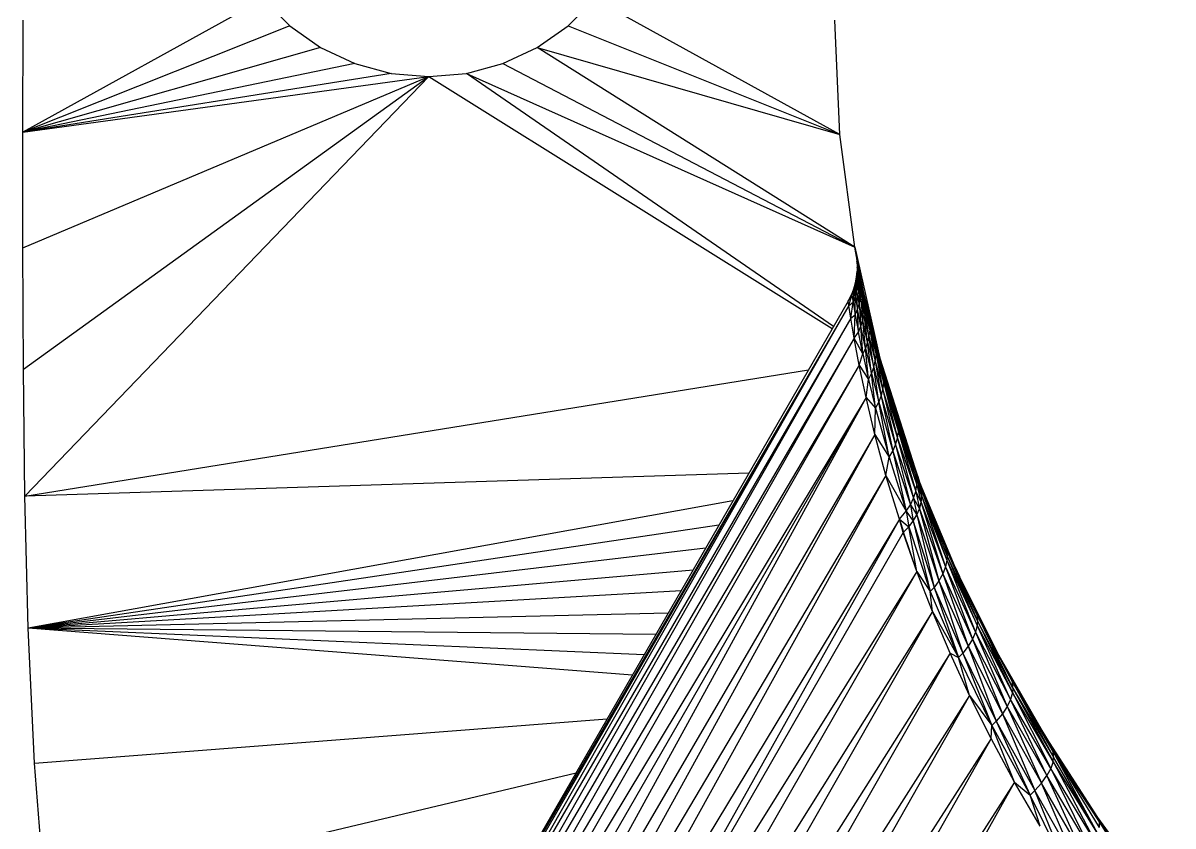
# Model space of a CAD drawing. Extents: x -94 to 59, y -4 to 130.
# Drawn here: x 25.87 to 34.37, y 61.19 to 67.13 of the extents above; entities that cross this region are included whole.
import ezdxf

# ---------------------------------------------------------------- set-up
doc = ezdxf.new("R2010")
doc.units = 0
doc.layers.get('0').update_dxf_attribs({"linetype": 'continuous'})

# ---------------------------------------------------------------- blocks, each defined once
blk = doc.blocks.new('SHAPE2DVIEW')
at = {"color": 0}
for p, q in [((27.6429, 67.3009), (25.8685, 66.3202)), ((27.6429, 67.3009), (27.8401, 67.1036)), ((29.8971, 67.1036), (30.0943, 67.3009)), ((31.9055, 66.3012), (30.0943, 67.3009)), ((25.8685, 66.3202), (25.8687, 67.1476)), ((27.8401, 67.1036), (25.8685, 66.3202)), ((27.8401, 67.1036), (28.0686, 66.9437)), ((29.6686, 66.9437), (29.8971, 67.1036)), ((29.8971, 67.1036), (31.9055, 66.3012)), ((31.9055, 66.3012), (31.8687, 67.1476)), ((28.0686, 66.9437), (25.8685, 66.3202)), ((28.0686, 66.9437), (28.3214, 66.8258)), ((29.4158, 66.8258), (29.6686, 66.9437)), ((32.0162, 65.4691), (29.6686, 66.9437)), ((29.6686, 66.9437), (31.9055, 66.3012)), ((28.3214, 66.8258), (25.8685, 66.3202)), ((28.3214, 66.8258), (28.5908, 66.7536)), ((29.1464, 66.7536), (29.4158, 66.8258)), ((29.4158, 66.8258), (32.0162, 65.4691)), ((28.5908, 66.7536), (25.8685, 66.3202)), ((25.8685, 65.4655), (28.8686, 66.7293)), ((25.8685, 66.3202), (28.8686, 66.7293)), ((25.8713, 64.5694), (28.8686, 66.7293)), ((25.8819, 63.6298), (28.8686, 66.7293)), ((28.5908, 66.7536), (28.8686, 66.7293)), ((28.8686, 66.7293), (29.1464, 66.7536)), ((28.8686, 66.7293), (31.8505, 64.8679)), ((31.8599, 64.8841), (29.1464, 66.7536)), ((29.1464, 66.7536), (32.0162, 65.4691)), ((25.8685, 65.4655), (25.8685, 66.3202)), ((32.0162, 65.4691), (31.9055, 66.3012)), ((25.8713, 64.5694), (25.8685, 65.4655)), ((32.0162, 65.4691), (32.2011, 64.649)), ((32.0799, 65.1449), (32.0162, 65.4691)), ((32.0497, 65.2905), (32.0162, 65.4691)), ((32.0265, 65.4123), (32.0329, 65.3664)), ((32.0265, 65.4123), (32.0345, 65.3585)), ((32.0265, 65.4123), (32.0322, 65.3818)), ((32.0322, 65.3818), (32.0345, 65.3585)), ((32.0322, 65.3818), (32.0441, 65.3083)), ((32.0322, 65.3818), (32.0497, 65.2905)), ((32.0302, 65.2489), (32.0345, 65.2929)), ((32.0318, 65.2409), (32.0345, 65.2929)), ((32.0361, 65.285), (32.0318, 65.2409)), ((32.0329, 65.3664), (32.0352, 65.3223)), ((32.0329, 65.3664), (32.0368, 65.3143)), ((32.0345, 65.3585), (32.0329, 65.3664)), ((32.0345, 65.3585), (32.0368, 65.3143)), ((32.0345, 65.3585), (32.0465, 65.2639)), ((32.0441, 65.3083), (32.0345, 65.3585)), ((32.0352, 65.3223), (32.0345, 65.2929)), ((32.0361, 65.285), (32.0345, 65.2929)), ((32.0352, 65.3223), (32.0361, 65.285)), ((32.0368, 65.3143), (32.0352, 65.3223)), ((32.0368, 65.3143), (32.0361, 65.285)), ((32.0361, 65.285), (32.0414, 65.1902)), ((32.0458, 65.2344), (32.0361, 65.285)), ((32.0368, 65.3143), (32.0458, 65.2344)), ((32.0465, 65.2639), (32.0368, 65.3143)), ((32.0441, 65.3083), (32.0465, 65.2639)), ((32.0441, 65.3083), (32.0645, 65.1739)), ((32.0497, 65.2905), (32.0441, 65.3083)), ((32.062, 65.2186), (32.0441, 65.3083)), ((32.0497, 65.2905), (32.062, 65.2186)), ((32.0497, 65.2905), (32.0799, 65.1449)), ((32.0101, 65.1629), (32.0221, 65.2055)), ((32.0116, 65.1548), (32.0221, 65.2055)), ((32.0221, 65.2055), (32.0302, 65.2489)), ((32.0221, 65.2055), (32.0237, 65.1974)), ((32.0237, 65.1974), (32.0302, 65.2489)), ((32.0237, 65.1974), (32.0318, 65.2409)), ((32.0302, 65.2489), (32.0318, 65.2409)), ((32.0414, 65.1902), (32.0318, 65.2409)), ((32.0329, 65.1465), (32.0318, 65.2409)), ((32.0458, 65.2344), (32.0414, 65.1902)), ((32.0465, 65.2639), (32.0458, 65.2344)), ((32.0458, 65.2344), (32.0592, 65.0996)), ((32.0638, 65.1442), (32.0458, 65.2344)), ((32.0465, 65.2639), (32.0638, 65.1442)), ((32.0645, 65.1739), (32.0465, 65.2639)), ((32.062, 65.2186), (32.0645, 65.1739)), ((32.062, 65.2186), (32.0915, 65.0481)), ((32.0799, 65.1449), (32.062, 65.2186)), ((32.0888, 65.0932), (32.062, 65.2186)), ((31.9678, 65.0712), (31.9945, 65.1215)), ((31.9678, 65.0712), (31.9959, 65.1134)), ((31.9725, 65.0398), (31.9959, 65.1134)), ((31.9945, 65.1215), (32.0101, 65.1629)), ((31.9945, 65.1215), (31.9959, 65.1134)), ((31.9959, 65.1134), (32.0101, 65.1629)), ((31.9959, 65.1134), (32.0116, 65.1548)), ((31.9959, 65.1134), (32.0043, 65.0621)), ((32.0043, 65.0621), (32.0116, 65.1548)), ((32.0101, 65.1629), (32.0116, 65.1548)), ((32.0116, 65.1548), (32.0237, 65.1974)), ((32.0116, 65.1548), (32.0205, 65.1037)), ((32.0205, 65.1037), (32.0237, 65.1974)), ((32.0205, 65.1037), (32.0329, 65.1465)), ((32.0237, 65.1974), (32.0329, 65.1465)), ((32.0414, 65.1902), (32.0329, 65.1465)), ((32.0503, 65.0555), (32.0329, 65.1465)), ((32.0373, 65.0124), (32.0329, 65.1465)), ((32.0414, 65.1902), (32.0503, 65.0555)), ((32.0592, 65.0996), (32.0414, 65.1902)), ((32.0638, 65.1442), (32.0592, 65.0996)), ((32.0645, 65.1739), (32.0638, 65.1442)), ((32.0638, 65.1442), (32.0858, 64.9729)), ((32.0907, 65.0181), (32.0638, 65.1442)), ((32.0645, 65.1739), (32.0907, 65.0181)), ((32.0915, 65.0481), (32.0645, 65.1739)), ((32.0799, 65.1449), (32.0888, 65.0932)), ((32.0799, 65.1449), (32.1239, 64.9516)), ((32.0799, 65.1449), (32.2011, 64.649)), ((31.9678, 65.0712), (28.0922, 58.3554)), ((31.9725, 65.0398), (28.0922, 58.3554)), ((31.9725, 65.0398), (28.1094, 58.3455)), ((31.9725, 65.0398), (28.1474, 58.3235)), ((31.9725, 65.0398), (31.9678, 65.0712)), ((31.9725, 65.0398), (32.0043, 65.0621)), ((31.9869, 64.9461), (31.9725, 65.0398)), ((31.9869, 64.9461), (32.0043, 65.0621)), ((32.0043, 65.0621), (32.0205, 65.1037)), ((32.0043, 65.0621), (32.0202, 64.9706)), ((32.0202, 64.9706), (32.0205, 65.1037)), ((32.0205, 65.1037), (32.0373, 65.0124)), ((32.0503, 65.0555), (32.0373, 65.0124)), ((32.0592, 65.0996), (32.0503, 65.0555)), ((32.0503, 65.0555), (32.0623, 64.8848)), ((32.0763, 64.9284), (32.0503, 65.0555)), ((32.0592, 65.0996), (32.0763, 64.9284)), ((32.0858, 64.9729), (32.0592, 65.0996)), ((32.0888, 65.0932), (32.1239, 64.9516)), ((32.125, 64.9357), (32.0888, 65.0932)), ((32.1279, 64.8902), (32.0888, 65.0932)), ((32.0915, 65.0481), (32.0888, 65.0932)), ((32.0907, 65.0181), (32.0915, 65.0481)), ((32.1279, 64.8902), (32.0915, 65.0481)), ((32.1272, 64.8597), (32.0915, 65.0481)), ((31.9869, 64.9461), (28.1474, 58.3235)), ((31.9869, 64.9461), (28.2059, 58.2897)), ((31.9869, 64.9461), (32.0202, 64.9706)), ((32.0121, 64.7966), (31.9869, 64.9461)), ((32.0121, 64.7966), (32.0202, 64.9706)), ((32.0202, 64.9706), (32.0373, 65.0124)), ((32.0202, 64.9706), (32.0441, 64.8425)), ((32.0623, 64.8848), (32.0373, 65.0124)), ((32.0441, 64.8425), (32.0373, 65.0124)), ((32.0763, 64.9284), (32.0858, 64.9729)), ((32.0858, 64.9729), (32.0907, 65.0181)), ((32.1218, 64.814), (32.0858, 64.9729)), ((32.1115, 64.7688), (32.0858, 64.9729)), ((32.1272, 64.8597), (32.0907, 65.0181)), ((32.1218, 64.814), (32.0907, 65.0181)), ((32.1239, 64.9516), (32.1827, 64.7176)), ((32.1712, 64.7501), (32.1239, 64.9516)), ((32.125, 64.9357), (32.1239, 64.9516)), ((32.1239, 64.9516), (32.2011, 64.649)), ((32.0441, 64.8425), (32.0623, 64.8848)), ((32.0623, 64.8848), (32.0763, 64.9284)), ((32.0964, 64.7246), (32.0623, 64.8848)), ((32.0766, 64.6818), (32.0623, 64.8848)), ((32.1115, 64.7688), (32.0763, 64.9284)), ((32.0964, 64.7246), (32.0763, 64.9284)), ((32.1272, 64.8597), (32.1218, 64.814)), ((32.1712, 64.7501), (32.125, 64.9357)), ((32.125, 64.9357), (32.1279, 64.8902)), ((32.125, 64.9357), (32.1745, 64.704)), ((32.1279, 64.8902), (32.1272, 64.8597)), ((32.1272, 64.8597), (32.1678, 64.6268)), ((32.1272, 64.8597), (32.1736, 64.6732)), ((32.1279, 64.8902), (32.1736, 64.6732)), ((32.1279, 64.8902), (32.1745, 64.704)), ((32.0121, 64.7966), (28.2059, 58.2897)), ((32.0121, 64.7966), (28.2844, 58.2444)), ((32.0121, 64.7966), (32.0441, 64.8425)), ((32.0766, 64.6818), (32.0121, 64.7966)), ((32.0493, 64.5982), (32.0121, 64.7966)), ((32.0766, 64.6818), (32.0441, 64.8425)), ((32.1218, 64.814), (32.1115, 64.7688)), ((32.1218, 64.814), (32.1678, 64.6268)), ((32.1566, 64.5809), (32.1218, 64.814)), ((32.0964, 64.7246), (32.0766, 64.6818)), ((32.1115, 64.7688), (32.0964, 64.7246)), ((32.0964, 64.7246), (32.1401, 64.536)), ((32.1186, 64.4925), (32.0964, 64.7246)), ((32.1115, 64.7688), (32.1566, 64.5809)), ((32.1401, 64.536), (32.1115, 64.7688)), ((32.1712, 64.7501), (32.1827, 64.7176)), ((32.2282, 64.5407), (32.1712, 64.7501)), ((32.1712, 64.7501), (32.2318, 64.4941)), ((32.1745, 64.704), (32.1712, 64.7501)), ((32.1736, 64.6732), (32.1745, 64.704)), ((32.1745, 64.704), (32.2309, 64.4629)), ((32.1745, 64.704), (32.2318, 64.4941)), ((32.2282, 64.5407), (32.1827, 64.7176)), ((32.1827, 64.7176), (32.2011, 64.649)), ((32.0493, 64.5982), (32.0766, 64.6818)), ((32.0766, 64.6818), (32.1186, 64.4925)), ((32.1566, 64.5809), (32.1678, 64.6268)), ((32.1678, 64.6268), (32.1736, 64.6732)), ((32.1678, 64.6268), (32.2123, 64.3691)), ((32.1678, 64.6268), (32.2245, 64.4158)), ((32.1736, 64.6732), (32.2245, 64.4158)), ((32.1736, 64.6732), (32.2309, 64.4629)), ((32.1974, 64.6656), (32.2085, 64.6258)), ((32.2011, 64.649), (32.4605, 63.8386)), ((32.35, 64.1555), (32.2011, 64.649)), ((32.2578, 64.4503), (32.2011, 64.649)), ((32.4605, 63.8386), (32.2085, 64.6258)), ((25.8819, 63.6298), (25.8713, 64.5694)), ((25.8819, 63.6298), (31.6753, 64.5642)), ((32.0493, 64.5982), (28.2844, 58.2444)), ((32.0493, 64.5982), (28.3823, 58.1879)), ((32.1, 64.3585), (32.0493, 64.5982)), ((32.0493, 64.5982), (32.1186, 64.4925)), ((32.1186, 64.4925), (32.1401, 64.536)), ((32.1401, 64.536), (32.1566, 64.5809)), ((32.1401, 64.536), (32.1942, 64.3234)), ((32.1706, 64.2792), (32.1401, 64.536)), ((32.1566, 64.5809), (32.2123, 64.3691)), ((32.1942, 64.3234), (32.1566, 64.5809)), ((32.2282, 64.5407), (32.2578, 64.4503)), ((32.3365, 64.1849), (32.2282, 64.5407)), ((32.2282, 64.5407), (32.3407, 64.1376)), ((32.2318, 64.4941), (32.2282, 64.5407)), ((32.1, 64.3585), (32.1186, 64.4925)), ((32.1186, 64.4925), (32.1706, 64.2792)), ((32.2245, 64.4158), (32.2309, 64.4629)), ((32.2309, 64.4629), (32.2318, 64.4941)), ((32.2309, 64.4629), (32.3323, 64.0575)), ((32.2309, 64.4629), (32.3397, 64.1058)), ((32.2318, 64.4941), (32.3397, 64.1058)), ((32.2318, 64.4941), (32.3407, 64.1376)), ((32.2578, 64.4503), (32.35, 64.1555)), ((32.3365, 64.1849), (32.2578, 64.4503)), ((32.1, 64.3585), (28.3823, 58.1879)), ((32.1, 64.3585), (28.4993, 58.1204)), ((32.1, 64.3585), (28.6348, 58.0421)), ((32.1656, 64.0849), (32.1, 64.3585)), ((32.1, 64.3585), (32.1706, 64.2792)), ((32.1942, 64.3234), (32.2123, 64.3691)), ((32.2123, 64.3691), (32.2245, 64.4158)), ((32.2123, 64.3691), (32.2975, 63.9625)), ((32.2123, 64.3691), (32.3182, 64.0095)), ((32.2245, 64.4158), (32.3182, 64.0095)), ((32.2245, 64.4158), (32.3323, 64.0575)), ((32.1656, 64.0849), (32.1706, 64.2792)), ((32.1706, 64.2792), (32.1942, 64.3234)), ((32.1706, 64.2792), (32.2705, 63.9171)), ((32.1942, 64.3234), (32.2975, 63.9625)), ((32.2705, 63.9171), (32.1942, 64.3234)), ((32.3365, 64.1849), (32.4729, 63.7931)), ((32.4775, 63.7455), (32.3365, 64.1849)), ((32.3365, 64.1849), (32.35, 64.1555)), ((32.3407, 64.1376), (32.3365, 64.1849)), ((32.3323, 64.0575), (32.3397, 64.1058)), ((32.3397, 64.1058), (32.3407, 64.1376)), ((32.3397, 64.1058), (32.4678, 63.6638)), ((32.3397, 64.1058), (32.4762, 63.7131)), ((32.3407, 64.1376), (32.4762, 63.7131)), ((32.3407, 64.1376), (32.4775, 63.7455)), ((32.35, 64.1555), (32.4729, 63.7931)), ((32.35, 64.1555), (32.4605, 63.8386)), ((32.1656, 64.0849), (28.6348, 58.0421)), ((32.1656, 64.0849), (28.7883, 57.9535)), ((32.2473, 63.7838), (32.1656, 64.0849)), ((32.1656, 64.0849), (32.2705, 63.9171)), ((32.2975, 63.9625), (32.3182, 64.0095)), ((32.3182, 64.0095), (32.3323, 64.0575)), ((32.3182, 64.0095), (32.4279, 63.5661)), ((32.3182, 64.0095), (32.4516, 63.6146)), ((32.3323, 64.0575), (32.4516, 63.6146)), ((32.3323, 64.0575), (32.4678, 63.6638)), ((32.2705, 63.9171), (32.2975, 63.9625)), ((32.2975, 63.9625), (32.3972, 63.5193)), ((32.2975, 63.9625), (32.4279, 63.5661)), ((32.2473, 63.7838), (32.2705, 63.9171)), ((32.2705, 63.9171), (32.3972, 63.5193)), ((32.4605, 63.8386), (32.4729, 63.7931)), ((32.4605, 63.8386), (32.4987, 63.7251)), ((32.4605, 63.8386), (32.4987, 63.7251)), ((32.4804, 63.782), (32.4605, 63.8386)), ((31.2341, 63.7997), (25.8819, 63.6298)), ((32.2473, 63.7838), (28.7883, 57.9535)), ((32.2473, 63.7838), (28.9594, 57.8547)), ((32.3463, 63.461), (32.2473, 63.7838)), ((32.2473, 63.7838), (32.3972, 63.5193)), ((32.4729, 63.7931), (32.5124, 63.6283)), ((32.4775, 63.7455), (32.4729, 63.7931)), ((32.4987, 63.7251), (32.4729, 63.7931)), ((32.5106, 63.6731), (32.4729, 63.7931)), ((32.4804, 63.782), (32.4987, 63.7251)), ((32.4678, 63.6638), (32.4762, 63.7131)), ((32.4762, 63.7131), (32.4775, 63.7455)), ((32.4762, 63.7131), (32.507, 63.5825)), ((32.4762, 63.7131), (32.5124, 63.6283)), ((32.4775, 63.7455), (32.5124, 63.6283)), ((32.4989, 63.7247), (32.4987, 63.7251)), ((32.4987, 63.7251), (32.5106, 63.6731)), ((32.4987, 63.7251), (32.6108, 63.4435)), ((32.4987, 63.7251), (32.7697, 63.0794)), ((32.6108, 63.4435), (32.4989, 63.7247)), ((32.4993, 63.7233), (32.4989, 63.7247)), ((32.4991, 63.7241), (32.5014, 63.7163)), ((32.5007, 63.7186), (32.4991, 63.7238)), ((32.5002, 63.7205), (32.4992, 63.7236)), ((32.4997, 63.7221), (32.4993, 63.7234)), ((32.6108, 63.4435), (32.4993, 63.7233)), ((32.4997, 63.7221), (32.4993, 63.7233)), ((32.6108, 63.4435), (32.4997, 63.7221)), ((32.5002, 63.7205), (32.4997, 63.7221)), ((32.6108, 63.4435), (32.5002, 63.7205)), ((32.5007, 63.7186), (32.5002, 63.7205)), ((32.6108, 63.4435), (32.5007, 63.7186)), ((32.5014, 63.7163), (32.5007, 63.7186)), ((32.6108, 63.4435), (32.5014, 63.7163)), ((32.6984, 63.1898), (32.5014, 63.7163)), ((32.5106, 63.6731), (32.5014, 63.7163)), ((32.5124, 63.6283), (32.5106, 63.6731)), ((32.5106, 63.6731), (32.6966, 63.1575)), ((32.5106, 63.6731), (32.6984, 63.1898)), ((25.9068, 62.654), (25.8819, 63.6298)), ((31.1163, 63.5956), (25.9068, 62.654)), ((32.4279, 63.5661), (32.4516, 63.6146)), ((32.4516, 63.6146), (32.4678, 63.6638)), ((32.4516, 63.6146), (32.4746, 63.4909)), ((32.4516, 63.6146), (32.4943, 63.5365)), ((32.4678, 63.6638), (32.4943, 63.5365)), ((32.4678, 63.6638), (32.507, 63.5825)), ((32.507, 63.5825), (32.5124, 63.6283)), ((32.5124, 63.6283), (32.6862, 63.1069)), ((32.5124, 63.6283), (32.6966, 63.1575)), ((32.3463, 63.461), (32.3972, 63.5193)), ((32.3972, 63.5193), (32.4279, 63.5661)), ((32.3972, 63.5193), (32.4154, 63.4037)), ((32.3972, 63.5193), (32.4481, 63.4464)), ((32.4279, 63.5661), (32.4481, 63.4464)), ((32.4279, 63.5661), (32.4746, 63.4909)), ((32.4746, 63.4909), (32.4943, 63.5365)), ((32.4943, 63.5365), (32.507, 63.5825)), ((32.4943, 63.5365), (32.6389, 63.0054)), ((32.4943, 63.5365), (32.6669, 63.0559)), ((32.507, 63.5825), (32.6669, 63.0559)), ((32.507, 63.5825), (32.6862, 63.1069)), ((31.0127, 63.4162), (25.9068, 62.654)), ((32.3463, 63.461), (28.9594, 57.8547)), ((32.3463, 63.461), (29.1477, 57.746)), ((32.3751, 63.3618), (32.3463, 63.461)), ((32.3463, 63.461), (32.3767, 63.3633)), ((32.3463, 63.461), (32.4154, 63.4037)), ((32.4154, 63.4037), (32.4481, 63.4464)), ((32.4481, 63.4464), (32.4746, 63.4909)), ((32.4481, 63.4464), (32.5751, 62.9256)), ((32.4481, 63.4464), (32.6028, 62.9564)), ((32.4746, 63.4909), (32.6028, 62.9564)), ((32.4746, 63.4909), (32.6389, 63.0054)), ((32.6108, 63.4435), (32.6934, 63.2375)), ((32.6108, 63.4435), (32.737, 63.1516)), ((32.6108, 63.4435), (32.7697, 63.0794)), ((32.3751, 63.3618), (29.1477, 57.746)), ((32.3751, 63.3618), (32.3767, 63.3633)), ((32.4766, 63.0743), (32.3751, 63.3618)), ((32.3767, 63.3633), (32.4154, 63.4037)), ((32.4766, 63.0743), (32.3767, 63.3633)), ((32.4154, 63.4037), (32.5751, 62.9256)), ((32.4766, 63.0743), (32.4154, 63.4037)), ((30.9145, 63.246), (25.9068, 62.654)), ((32.6934, 63.2375), (32.6984, 63.1898)), ((32.6934, 63.2375), (32.923, 62.7095)), ((32.737, 63.1516), (32.6934, 63.2375)), ((32.9181, 62.7565), (32.6934, 63.2375)), ((32.6984, 63.1898), (32.6966, 63.1575)), ((32.923, 62.7095), (32.6984, 63.1898)), ((32.9207, 62.6772), (32.6984, 63.1898)), ((30.8212, 63.0843), (25.9068, 62.654)), ((32.4766, 63.0743), (29.1477, 57.746)), ((32.4766, 63.0743), (29.3526, 57.6277)), ((32.4766, 63.0743), (32.5751, 62.9256)), ((32.592, 62.7768), (32.4766, 63.0743)), ((32.6862, 63.1069), (32.6669, 63.0559)), ((32.6966, 63.1575), (32.6862, 63.1069)), ((32.6862, 63.1069), (32.8863, 62.5739)), ((32.6862, 63.1069), (32.9085, 62.626)), ((32.6966, 63.1575), (32.9085, 62.626)), ((32.6966, 63.1575), (32.9207, 62.6772)), ((32.737, 63.1516), (32.7697, 63.0794)), ((32.7592, 63.1044), (32.7906, 63.0373)), ((32.7644, 63.092), (32.7759, 63.067)), ((32.7697, 63.0794), (33.0815, 62.4524)), ((32.878, 62.8507), (32.7697, 63.0794)), ((32.6389, 63.0054), (32.6028, 62.9564)), ((32.6669, 63.0559), (32.6389, 63.0054)), ((32.6389, 63.0054), (32.8142, 62.4709)), ((32.6389, 63.0054), (32.8547, 62.5218)), ((32.6669, 63.0559), (32.8547, 62.5218)), ((32.6669, 63.0559), (32.8863, 62.5739)), ((32.7846, 63.0479), (32.9181, 62.7565)), ((30.7322, 62.9301), (25.9068, 62.654)), ((32.6028, 62.9564), (32.5751, 62.9256)), ((32.5751, 62.9256), (32.7834, 62.4389)), ((32.592, 62.7768), (32.5751, 62.9256)), ((32.6028, 62.9564), (32.7834, 62.4389)), ((32.6028, 62.9564), (32.8142, 62.4709)), ((32.878, 62.8507), (32.9181, 62.7565)), ((32.878, 62.8507), (33.0339, 62.5422)), ((32.878, 62.8507), (33.0815, 62.4524)), ((30.6373, 62.7656), (25.9068, 62.654)), ((32.592, 62.7768), (29.3526, 57.6277)), ((32.592, 62.7768), (29.5737, 57.5001)), ((32.592, 62.7768), (32.7834, 62.4389)), ((32.7216, 62.4708), (32.592, 62.7768)), ((32.9181, 62.7565), (32.923, 62.7095)), ((32.9181, 62.7565), (33.1856, 62.2116)), ((33.0339, 62.5422), (32.9181, 62.7565)), ((33.1814, 62.2571), (32.9181, 62.7565)), ((30.5468, 62.6088), (25.9068, 62.654)), ((30.4603, 62.4589), (25.9068, 62.654)), ((30.3734, 62.3083), (25.9068, 62.654)), ((25.9542, 61.6563), (25.9068, 62.654)), ((32.9207, 62.6772), (32.9085, 62.626)), ((32.923, 62.7095), (32.9207, 62.6772)), ((33.1823, 62.1796), (32.9207, 62.6772)), ((33.168, 62.1283), (32.9207, 62.6772)), ((32.923, 62.7095), (33.1823, 62.1796)), ((33.1856, 62.2116), (32.923, 62.7095)), ((32.8863, 62.5739), (32.8547, 62.5218)), ((32.9085, 62.626), (32.8863, 62.5739)), ((32.8863, 62.5739), (33.1074, 62.0216)), ((32.8863, 62.5739), (33.1428, 62.0752)), ((32.9085, 62.626), (33.1428, 62.0752)), ((32.9085, 62.626), (33.168, 62.1283)), ((32.8547, 62.5218), (32.8142, 62.4709)), ((32.8547, 62.5218), (33.0626, 61.9688)), ((32.8547, 62.5218), (33.1074, 62.0216)), ((33.0339, 62.5422), (33.1814, 62.2571)), ((33.0339, 62.5422), (33.0815, 62.4524)), ((33.0678, 62.48), (33.1067, 62.4085)), ((32.7216, 62.4708), (29.5737, 57.5001)), ((32.7216, 62.4708), (29.8098, 57.3637)), ((32.7216, 62.4708), (32.7834, 62.4389)), ((32.8657, 62.1579), (32.7216, 62.4708)), ((32.8142, 62.4709), (32.7834, 62.4389)), ((32.7834, 62.4389), (33.0288, 61.9354)), ((32.8657, 62.1579), (32.7834, 62.4389)), ((32.8142, 62.4709), (33.0288, 61.9354)), ((32.8142, 62.4709), (33.0626, 61.9688)), ((33.0815, 62.4524), (33.4302, 61.8445)), ((33.2052, 62.2275), (33.0815, 62.4524)), ((33.2052, 62.2275), (33.1814, 62.2571)), ((33.392, 61.9075), (33.1814, 62.2571)), ((33.4838, 61.7445), (33.1814, 62.2571)), ((33.1814, 62.2571), (33.4868, 61.7011)), ((33.1856, 62.2116), (33.1814, 62.2571)), ((33.2052, 62.2275), (33.392, 61.9075)), ((33.2052, 62.2275), (33.4302, 61.8445)), ((32.8657, 62.1579), (29.8098, 57.3637)), ((32.8657, 62.1579), (30.06, 57.2193)), ((32.8657, 62.1579), (33.0288, 61.9354)), ((33.0246, 61.8395), (32.8657, 62.1579)), ((33.1823, 62.1796), (33.168, 62.1283)), ((33.1856, 62.2116), (33.1823, 62.1796)), ((33.1823, 62.1796), (33.4651, 61.619)), ((33.4821, 61.67), (33.1823, 62.1796)), ((33.1856, 62.2116), (33.4821, 61.67)), ((33.1856, 62.2116), (33.4868, 61.7011)), ((33.1428, 62.0752), (33.1074, 62.0216)), ((33.168, 62.1283), (33.1428, 62.0752)), ((33.1428, 62.0752), (33.3974, 61.5103)), ((33.1428, 62.0752), (33.4367, 61.5653)), ((33.4651, 61.619), (33.168, 62.1283)), ((33.4367, 61.5653), (33.168, 62.1283)), ((25.9542, 61.6563), (30.1874, 61.9861)), ((33.0626, 61.9688), (33.0288, 61.9354)), ((33.1074, 62.0216), (33.0626, 61.9688)), ((33.0626, 61.9688), (33.3119, 61.4206)), ((33.0626, 61.9688), (33.3485, 61.4556)), ((33.1074, 62.0216), (33.3485, 61.4556)), ((33.1074, 62.0216), (33.3974, 61.5103)), ((33.0246, 61.8395), (33.0288, 61.9354)), ((33.0288, 61.9354), (33.3119, 61.4206)), ((33.1984, 61.517), (33.0288, 61.9354)), ((33.392, 61.9075), (33.4838, 61.7445)), ((33.392, 61.9075), (33.4302, 61.8445)), ((33.0246, 61.8395), (30.06, 57.2193)), ((33.0246, 61.8395), (30.3231, 57.0674)), ((33.1984, 61.517), (33.0246, 61.8395)), ((33.4179, 61.866), (33.4589, 61.8001)), ((33.4302, 61.8445), (33.811, 61.2562)), ((33.594, 61.5834), (33.4302, 61.8445)), ((33.594, 61.5834), (33.4838, 61.7445)), ((33.8246, 61.2232), (33.4838, 61.7445)), ((33.8255, 61.1829), (33.4838, 61.7445)), ((33.8138, 61.1364), (33.4838, 61.7445)), ((33.4868, 61.7011), (33.4838, 61.7445)), ((26.0327, 60.6561), (25.9542, 61.6563)), ((33.4821, 61.67), (33.4651, 61.619)), ((33.4821, 61.67), (33.4868, 61.7011)), ((33.4821, 61.67), (33.7898, 61.0851)), ((33.8138, 61.1364), (33.4821, 61.67)), ((33.8138, 61.1364), (33.4868, 61.7011)), ((26.0327, 60.6561), (29.9568, 61.5864)), ((33.3974, 61.5103), (33.4367, 61.5653)), ((33.4651, 61.619), (33.4367, 61.5653)), ((33.7542, 61.0305), (33.4367, 61.5653)), ((33.708, 60.9743), (33.4367, 61.5653)), ((33.4651, 61.619), (33.7542, 61.0305)), ((33.7898, 61.0851), (33.4651, 61.619)), ((33.594, 61.5834), (33.8246, 61.2232)), ((33.594, 61.5834), (33.811, 61.2562)), ((33.1984, 61.517), (30.3231, 57.0674)), ((33.1984, 61.517), (30.5981, 56.9086)), ((33.1984, 61.517), (33.3119, 61.4206)), ((33.3869, 61.1912), (33.1984, 61.517)), ((33.3485, 61.4556), (33.3974, 61.5103)), ((33.708, 60.9743), (33.3974, 61.5103)), ((33.6527, 60.918), (33.3974, 61.5103)), ((33.3119, 61.4206), (33.3485, 61.4556)), ((33.5899, 60.8634), (33.3119, 61.4206)), ((33.3869, 61.1912), (33.3119, 61.4206)), ((33.6527, 60.918), (33.3485, 61.4556)), ((33.5899, 60.8634), (33.3485, 61.4556)), ((34.0845, 60.8663), (33.811, 61.2562)), ((34.0888, 60.8501), (33.811, 61.2562)), ((33.8246, 61.2232), (33.811, 61.2562)), ((33.811, 61.2562), (34.0769, 60.8802)), ((33.811, 61.2562), (34.3689, 60.4922)), ((34.0888, 60.8501), (33.8246, 61.2232)), ((34.0897, 60.8318), (33.8246, 61.2232)), ((34.0874, 60.8116), (33.8246, 61.2232)), ((33.8255, 61.1829), (33.8246, 61.2232))]:
    blk.add_line(p, q, dxfattribs=at)

msp = doc.modelspace()

# ---------------------------------------------------------------- block references
msp.add_blockref('SHAPE2DVIEW', (0, 0))

doc.saveas('drawing.dxf')
